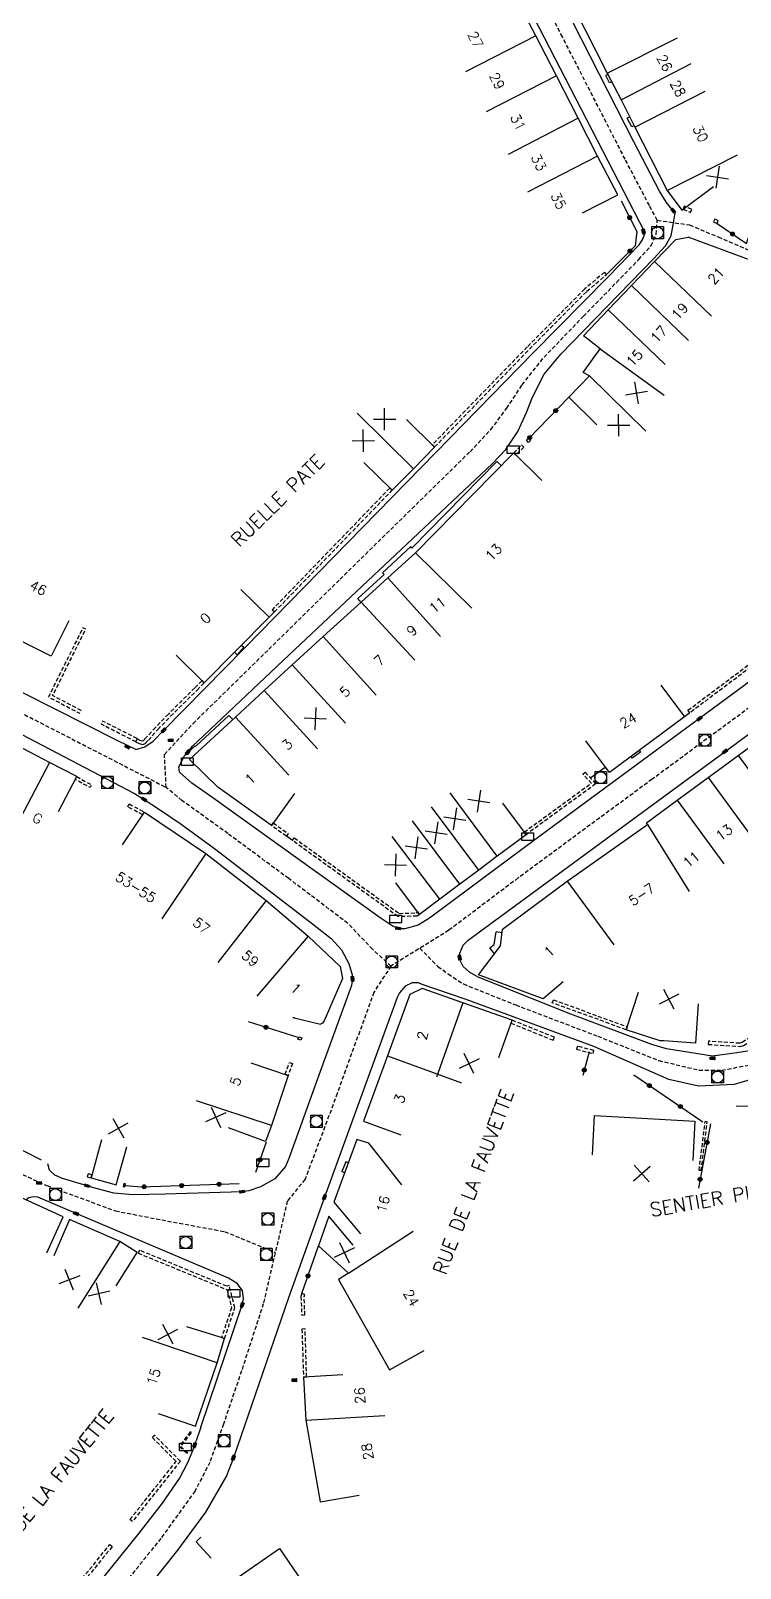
# Model space of a CAD drawing. Header units: millimetres. Extents: x 108000 to 119599, y 120002 to 124063.
# Drawn here: x 108331.4 to 108421.3, y 120667.6 to 120862.5 of the extents above; entities that cross this region are included whole.
import ezdxf
from ezdxf.enums import TextEntityAlignment as Align

# ---------------------------------------------------------------- set-up
doc = ezdxf.new("R2010")
doc.units = ezdxf.units.MM
doc.linetypes.add('DASHED', pattern=[0.75, 0.5, -0.25])
doc.layers.get('0').update_dxf_attribs({"linetype": 'CONTINUOUS'})
for name, color, linetype in [('W0001', 6, 'DASHED'), ('W0008', 7, 'CONTINUOUS'), ('W0100', 7, 'CONTINUOUS'), ('W0105', 7, 'CONTINUOUS'), ('W0112', 1, 'DASHED'), ('W0322', 7, 'CONTINUOUS'), ('W0400', 7, 'CONTINUOUS'), ('W0420', 7, 'CONTINUOUS'), ('W0984', 7, 'CONTINUOUS'), ('W0989', 7, 'CONTINUOUS'), ('W0991', 7, 'CONTINUOUS'), ('W1102', 7, 'CONTINUOUS'), ('W1471', 7, 'CONTINUOUS')]:
    doc.layers.add(name, color=color, linetype=linetype)
doc.styles.get("Standard").update_dxf_attribs({"font": 'romans.shx', "width": 0.85})

# ---------------------------------------------------------------- blocks, each defined once
blk = doc.blocks.new('T400')
for p, q in [((-0.15, 0.3), (0.15, 0.3)), ((-0.15, -0.25), (-0.15, 0.3)), ((-0.15, 0.15), (0.15, 0.15)), ((-0.15, 0), (0.15, 0)), ((0.15, 0.3), (0.15, -0.25)), ((-0.15, -0.15), (0.15, -0.15)), ((-0.15, -0.25), (-0.15, -0.3)), ((-0.15, -0.3), (0.15, -0.3)), ((0.15, -0.3), (0.15, -0.25))]:
    blk.add_line(p, q)
blk = doc.blocks.new('T420')
for p, q in [((0.75, 0.75), (-0.75, 0.75)), ((-0.75, 0.75), (-0.75, -0.75)), ((0.75, 0.75), (0.75, -0.75)), ((0.75, -0.75), (-0.75, -0.75))]:
    blk.add_line(p, q)
blk.add_ellipse((0, 0), major_axis=(-0.53, 0.53), ratio=1, start_param=3.926991, end_param=10.210176)
blk = doc.blocks.new('t991o')
at = {"color": 0, "linetype": 'Continuous'}
for p, q in [((-1, 1), (1, -1)), ((-1, -1), (1, 1))]:
    blk.add_line(p, q, dxfattribs=at)
blk = doc.blocks.new('T1471')
at = {"color": 0, "linetype": 'Continuous', "flags": 128}
blk.add_lwpolyline([(-0.75, -0.5), (-0.75, 0.5), (0.75, 0.5), (0.75, -0.5), (-0.75, -0.5)], dxfattribs=at)
blk = doc.blocks.new('t322o')
at = {"color": 0, "linetype": 'Continuous'}
for radius in [0.25, 0.15]:
    blk.add_circle((0, 0), radius, dxfattribs=at)

msp = doc.modelspace()

# ---------------------------------------------------------------- linework, layer by layer
at = {"layer": 'W0001'}
for points in [[(108377.03, 120743.98), (108374.69, 120746.12), (108371.56, 120749.4), (108364.08, 120755.07), (108356.37, 120760.78), (108350.56, 120764.97), (108348.56, 120766.63), (108348.34, 120770.8), (108351.96, 120774.73), (108361.56, 120784.14), (108370.58, 120793.02), (108380.73, 120803), (108387.04, 120809.19), (108389.67, 120811.99), (108391.68, 120814.69), (108393.63, 120817.66), (108396.42, 120821.16), (108401.38, 120826.33), (108405.59, 120830.65), (108408.4, 120833.54), (108409.99, 120835.31), (108410.61, 120836.72), (108410.75, 120838.54), (108409.75, 120840.39), (108406.68, 120846.26), (108398.74, 120861.76), (108389.49, 120879.76)], [(108410.75, 120838.54), (108414.85, 120837.93), (108418.45, 120836.42), (108425.2, 120833.53), (108434.57, 120830.15), (108445.96, 120825.99), (108457.26, 120821.95), (108462.97, 120819.96), (108464.15, 120819.51), (108465.72, 120818.75), (108468.01, 120816.75), (108469.88, 120811.79)], [(108434.53, 120785.69), (108410.1, 120767.66), (108393.14, 120755.15), (108384.36, 120748.52), (108377.03, 120743.98), (108374.84, 120740.65), (108370.23, 120727.84), (108366.15, 120716.95), (108363.9, 120714.2), (108360.86, 120701.18), (108358.1, 120692.67), (108355.81, 120685.93), (108354.09, 120681.07), (108352.21, 120677.45), (108347.89, 120671.44), (108339.51, 120661), (108333.63, 120653.75)], [(108282.02, 120749.95), (108288.32, 120740.92), (108291.74, 120737.79), (108298.81, 120733.53), (108308.85, 120727.71), (108322.21, 120721.38), (108333.44, 120716.15), (108342.14, 120712.95), (108348, 120711.8), (108355.95, 120710.33), (108362.38, 120707.69)], [(108380.69, 120746.25), (108382.97, 120743.92), (108384.29, 120742.99), (108386.2, 120741.71), (108392.83, 120739.05), (108403.21, 120735.1), (108410.95, 120732), (108416.03, 120730.8), (108418.91, 120730.8), (108422.38, 120731.41)]]:
    msp.add_lwpolyline(points, dxfattribs=at)
at = {"layer": 'W0001', "flags": 128}
msp.add_lwpolyline([(108195.14, 120857.01), (108222.34, 120837.2), (108243.99, 120822.35), (108256.2, 120814.61), (108265, 120809.64), (108269.9, 120807.1), (108293.36, 120795.03), (108327.68, 120777.37), (108348.56, 120766.63)], dxfattribs=at)
at = {"layer": 'W0008'}
for p, q in [((108350.25, 120768.55), (108351.82, 120767.17)), ((108352.94, 120685.54), (108352.36, 120683.82))]:
    msp.add_line(p, q, dxfattribs=at)
for points in [[(108344.71, 120771.45), (108345.87, 120771.76), (108346.89, 120772.51), (108348.23, 120773.86), (108358.55, 120784.35), (108382.69, 120809.1), (108395.03, 120821.71), (108404.52, 120831.36), (108408.45, 120835.4), (108408.93, 120836.13), (108409.12, 120836.71), (108409.02, 120837.09), (108408.95, 120837.45), (108408.55, 120838.24), (108394.46, 120865.58), (108386.07, 120881.8), (108377.31, 120898.7), (108372.24, 120908.32), (108364.5, 120923.27)], [(108350.25, 120768.55), (108350.15, 120769.26), (108350.88, 120770.65), (108351.29, 120771.1), (108351.87, 120771.85), (108352.56, 120772.48), (108364.13, 120783.42), (108380.45, 120798.81), (108389.87, 120807.67), (108391.59, 120809.47), (108393.1, 120811.76), (108394.19, 120814.17), (108394.95, 120816.12), (108396.43, 120819), (108398.56, 120821.56), (108410.3, 120833.69), (108411.81, 120835.3), (108412.5, 120836.57), (108412.78, 120837.94), (108413.02, 120839.45), (108412.78, 120839.73), (108411.93, 120840.79), (108411.03, 120842.21), (108407.8, 120848.46), (108397.87, 120867.99)], [(108472.26, 120816.92), (108454.09, 120803.42), (108434.7, 120789.12), (108416.09, 120775.35), (108395.26, 120759.97), (108381.91, 120750.06), (108380.46, 120749.16), (108378.8, 120748.7), (108378.21, 120748.72), (108377.93, 120748.77), (108377.3, 120749), (108375.66, 120750.11), (108364.95, 120757.79), (108354.45, 120765.3), (108351.82, 120767.17)], [(108423.29, 120733.35), (108420.85, 120733), (108417.73, 120732.55), (108411.92, 120733.48), (108410.08, 120734.02), (108399.8, 120737.89), (108388.08, 120742.58), (108386.96, 120743.21), (108386.15, 120743.94), (108385.77, 120744.68), (108385.73, 120745.05), (108385.74, 120745.63), (108386.17, 120746.63), (108386.81, 120747.28), (108408.89, 120763.5), (108419.34, 120771.2), (108435.07, 120782.78)], [(108344.53, 120765.85), (108345.76, 120765.1), (108347.71, 120763.83), (108350.47, 120761.98), (108354.67, 120758.88), (108367.08, 120749.34), (108369.44, 120747.47), (108370.75, 120746.03), (108371.7, 120744.3), (108372.1, 120742.87), (108372.14, 120742.36), (108372.01, 120741.52), (108367.91, 120730.15), (108364.11, 120719.59), (108363.68, 120718.59), (108362.33, 120717.01), (108360.52, 120716), (108359.04, 120715.48), (108358.17, 120715.38), (108348.41, 120715.05), (108344.35, 120714.99), (108341.93, 120715.21), (108339.22, 120715.91), (108338.53, 120716.13), (108335.44, 120717.05), (108334.45, 120717.46), (108333.79, 120718.12), (108333.57, 120718.93)], [(108425.46, 120730.45), (108420.5, 120728.96), (108415.99, 120728.76), (108412.2, 120729.61), (108402.74, 120733.78), (108386.55, 120739.76), (108380.99, 120741.65), (108380.51, 120741.84), (108379.7, 120741.84), (108378.84, 120741.45), (108378.1, 120740.59), (108377.8, 120740), (108373.34, 120727.7), (108368.61, 120714.68), (108364.03, 120701.91), (108357.08, 120681.64), (108356.19, 120679.35), (108353.55, 120674.75), (108349.99, 120669.94), (108343.22, 120661.46), (108335.55, 120652.02)], [(108352.94, 120685.54), (108358.18, 120701.03), (108358.37, 120701.79), (108358.24, 120702.85), (108357.55, 120703.75), (108356.44, 120704.42), (108337.15, 120712.6), (108332.3, 120714.68), (108331.72, 120714.73), (108331.17, 120714.6), (108330.8, 120714.32)], [(108331.66, 120655.4), (108339.34, 120664.9), (108345.14, 120672.09), (108348.09, 120675.89), (108350.25, 120679.04), (108351.34, 120681.15), (108351.99, 120682.72), (108352.16, 120683.26), (108352.36, 120683.82)]]:
    msp.add_lwpolyline(points, dxfattribs=at)
at = {"layer": 'W0008', "flags": 128}
for points in [[(108344.71, 120771.44), (108342.43, 120772.53), (108330.5, 120778.59), (108303.54, 120792.21), (108282.76, 120802.83), (108270.03, 120809.27)], [(108302.49, 120787.88), (108344.53, 120765.85)]]:
    msp.add_lwpolyline(points, dxfattribs=at)
at = {"layer": 'W0100'}
for points in [[(108401.3, 120839.45), (108405.74, 120841.74), (108403.2, 120846.66), (108400.74, 120851.45), (108398, 120856.82), (108395.37, 120861.92), (108392.51, 120867.39), (108390.21, 120871.82), (108386.76, 120878.48), (108383.6, 120884.7), (108379.15, 120882.43)], [(108404.61, 120867.83), (108400.15, 120865.57), (108404.4, 120857.16), (108406.17, 120853.78), (108407.93, 120850.34), (108411.99, 120842.31), (108413.85, 120839.81), (108417.87, 120842.79)], [(108403.12, 120812.61), (108399.55, 120816.11), (108402.18, 120818.79), (108401.37, 120819.23), (108403.53, 120822.21), (108401.39, 120823.87), (108404.53, 120827.16), (108407.5, 120830.24), (108410.4, 120833.28), (108413.09, 120836.07), (108414.65, 120836.38)], [(108426.76, 120826.6), (108428.48, 120831.3), (108421.49, 120833.85), (108414.65, 120836.37)], [(108373.6, 120807.81), (108377.16, 120804.29), (108379.86, 120807.03), (108382.56, 120809.78), (108378.99, 120813.28)], [(108396.14, 120805.53), (108392.57, 120809.03), (108389.91, 120806.32), (108380.13, 120796.37), (108376.61, 120793.2), (108373.26, 120790.11), (108368.45, 120785.74), (108364.51, 120782.15), (108360.96, 120778.9), (108357.32, 120775.54), (108351.53, 120770.15), (108355.1, 120766.68)], [(108409.53, 120761.93), (108409.37, 120762.15), (108413.28, 120765.02), (108417.19, 120767.89), (108421.01, 120770.69), (108428.21, 120776.01), (108435.85, 120781.61), (108439.62, 120784.37), (108443.38, 120787.13), (108447.13, 120789.9), (108451.2, 120792.88), (108453.84, 120794.82), (108456.8, 120790.79)], [(108349.82, 120783.4), (108353.38, 120779.89), (108361.58, 120788.21), (108358.02, 120791.72)], [(108411.22, 120779.59), (108414.2, 120775.57), (108404.7, 120768.52), (108401.72, 120772.53)], [(108364.79, 120765.85), (108361.88, 120761.79), (108355.1, 120766.66)], [(108391.15, 120764.65), (108394.14, 120760.64), (108390.49, 120757.93), (108388.14, 120756.16), (108385.73, 120754.37), (108383.21, 120752.45), (108380.64, 120750.54), (108377.66, 120754.55)], [(108343.02, 120759.35), (108345.81, 120763.5), (108353.59, 120758.26), (108361.23, 120752.31), (108366.53, 120747.76), (108370.61, 120743.91), (108370.9, 120742.39), (108368.57, 120737.06), (108368.35, 120736.75), (108368.11, 120736.6)], [(108398.84, 120741.99), (108396.32, 120739.83), (108388.11, 120742.87), (108390.88, 120746.53), (108391.15, 120748.68), (108399.33, 120754.73), (108409.53, 120761.93)], [(108390.7, 120732.41), (108392.37, 120737.12), (108386.13, 120739.33), (108380.98, 120741.12), (108379.4, 120740.39), (108376.57, 120732.59), (108373.56, 120724.32), (108378.26, 120722.61)], [(108415.94, 120739.21), (108415.6, 120734.22), (108411.59, 120734.5), (108411.14, 120734.49), (108406.82, 120735.91), (108408.39, 120740.66)], [(108364.79, 120737.44), (108364.58, 120737.48), (108368.11, 120736.6)], [(108359.26, 120731.7), (108364.01, 120730.13), (108361.9, 120723.76), (108361.14, 120721.73), (108356.46, 120723.47)], [(108402.53, 120720.04), (108402.82, 120725.03), (108415.53, 120724.31), (108415.25, 120719.32)], [(108340.37, 120721.94), (108339.04, 120717.12), (108342.23, 120716.24), (108343.56, 120721.06)], [(108378.42, 120716.24), (108374.23, 120721.54), (108372.72, 120721.99), (108369.78, 120714.06), (108373.16, 120710.02)], [(108333.45, 120707.65), (108335.51, 120712.2), (108329.12, 120715.09), (108327.06, 120710.54)], [(108342.23, 120703.45), (108344.9, 120707.67), (108342.69, 120709.07), (108336.31, 120711.86), (108334.31, 120707.27)], [(108372.25, 120708.62), (108369.15, 120712.29), (108367.83, 120708.52), (108371.63, 120705.07), (108370.37, 120704.24), (108376.85, 120692.78), (108381.21, 120695.24)], [(108347.54, 120687.25), (108352.27, 120685.64), (108355.01, 120693.7), (108355.96, 120696.79), (108351.18, 120698.25)], [(108370.93, 120692.16), (108365.94, 120691.88), (108366.25, 120686.43), (108368.05, 120676.06), (108372.98, 120676.92)], [(108345.96, 120652.2), (108342.78, 120656.05), (108345.69, 120658.46), (108351.24, 120661.93), (108357.56, 120666.45), (108362.91, 120670.15), (108365.75, 120666.03)]]:
    msp.add_lwpolyline(points, dxfattribs=at)
at = {"layer": 'W0100', "flags": 128}
for points in [[(108336.24, 120787.75), (108334.01, 120783.27), (108322.29, 120789.12), (108320.14, 120790.2), (108322.38, 120794.67)], [(108334.92, 120763.56), (108337.22, 120768), (108333.76, 120769.8), (108331.38, 120771.04), (108328.72, 120772.45), (108326.16, 120773.81), (108321.44, 120776.32), (108317.67, 120778.27), (108315.11, 120774.03)]]:
    msp.add_lwpolyline(points, dxfattribs=at)
at = {"layer": 'W0105'}
for p, q in [((108404.48, 120857.01), (108404.24, 120856.89)), ((108404.71, 120855.96), (108404.24, 120856.89)), ((108404.96, 120856.09), (108404.71, 120855.96)), ((108407.27, 120851.63), (108406.95, 120851.46)), ((108407.53, 120850.37), (108406.95, 120851.46)), ((108407.83, 120850.54), (108407.53, 120850.37)), ((108390.99, 120807.42), (108390.43, 120807.96)), ((108373.25, 120790.09), (108372.82, 120790.57)), ((108361.59, 120788.22), (108362.28, 120788.88)), ((108358.41, 120784.4), (108357.54, 120783.45)), ((108358.1, 120784.68), (108358.41, 120784.4)), ((108357.2, 120783.76), (108357.54, 120783.45)), ((108356.98, 120775.23), (108356.5, 120775.74)), ((108414.88, 120776.09), (108414.2, 120775.57)), ((108407.42, 120770.54), (108407.58, 120770.32)), ((108408.61, 120771.09), (108407.58, 120770.32)), ((108408.45, 120771.31), (108408.61, 120771.09)), ((108404.16, 120769.14), (108402.32, 120767.83)), ((108364.55, 120759.9), (108363.78, 120760.46)), ((108391.09, 120748.2), (108390.35, 120748.31)), ((108390.13, 120745.54), (108389.56, 120746.31)), ((108371.29, 120719.18), (108370.8, 120717.93)), ((108371.16, 120717.79), (108370.8, 120717.93)), ((108371.63, 120719.05), (108371.29, 120719.18))]:
    msp.add_line(p, q, dxfattribs=at)
for points in [[(108390.43, 120807.96), (108379.66, 120796.95), (108379.53, 120797.15), (108375.97, 120793.84), (108376.16, 120793.61), (108372.82, 120790.57)], [(108350.87, 120770.66), (108352.21, 120771.92), (108352.31, 120771.85), (108356.5, 120775.74)], [(108389.56, 120746.31), (108390.11, 120746.71), (108390.35, 120748.31)], [(108352.95, 120671.57), (108352.36, 120670.99), (108354.26, 120668.93)]]:
    msp.add_lwpolyline(points, dxfattribs=at)
at = {"layer": 'W0112'}
for p, q in [((108414.03, 120839.93), (108414.95, 120839.53)), ((108414.95, 120839.53), (108415.11, 120839.9)), ((108417.88, 120838.32), (108418.32, 120838.12)), ((108418.32, 120838.12), (108418.48, 120838.48)), ((108401.84, 120829.53), (108404.33, 120831.63)), ((108392.57, 120809.03), (108393.56, 120810.05)), ((108393.56, 120810.05), (108393.85, 120809.77)), ((108394.18, 120810.66), (108394.43, 120810.9)), ((108394.43, 120810.9), (108394.71, 120810.61)), ((108362.28, 120788.88), (108377.16, 120804.29)), ((108377.16, 120804.29), (108376.87, 120804.57)), ((108425.61, 120784.14), (108414.88, 120776.09)), ((108352.47, 120778.96), (108353.38, 120779.89)), ((108414.88, 120776.09), (108414.64, 120776.41)), ((108402.95, 120767.08), (108394.14, 120760.64)), ((108343.87, 120764.53), (108345.81, 120763.5)), ((108361.88, 120761.79), (108362.11, 120762.12)), ((108363.78, 120760.46), (108361.88, 120761.79)), ((108377.93, 120750.25), (108364.55, 120759.9)), ((108397.46, 120739.32), (108397.6, 120739.7)), ((108406.82, 120735.91), (108397.46, 120739.32)), ((108392.37, 120737.12), (108392.22, 120736.75)), ((108397.72, 120734.96), (108392.37, 120737.12)), ((108365.63, 120734.58), (108365.25, 120734.72)), ((108365.74, 120734.89), (108365.63, 120734.58)), ((108400.63, 120733.83), (108400.53, 120733.45)), ((108402.74, 120733.28), (108400.63, 120733.83)), ((108364.57, 120731.65), (108364.01, 120730.13)), ((108364.01, 120730.13), (108363.63, 120730.27)), ((108416.31, 120718.05), (108417.08, 120724.24)), ((108417.08, 120724.24), (108416.82, 120724.26)), ((108338.56, 120717.26), (108339.04, 120717.13)), ((108339.04, 120717.13), (108339.14, 120717.51)), ((108343.1, 120716.06), (108343.3, 120716)), ((108343.3, 120716), (108343.41, 120716.39)), ((108356.23, 120703.4), (108345.16, 120707.97)), ((108365.74, 120702.47), (108365.63, 120702.09)), ((108365.63, 120702.09), (108365.72, 120699.75)), ((108365.75, 120697.96), (108365.94, 120691.88)), ((108365.94, 120691.88), (108366.34, 120691.9)), ((108351.71, 120684.84), (108351.6, 120684.93)), ((108347.07, 120684.51), (108346.79, 120684.23)), ((108349.81, 120681.19), (108346.79, 120684.23)), ((108350.35, 120681.22), (108347.07, 120684.51)), ((108350.35, 120681.22), (108344.27, 120673.57)), ((108341.72, 120670.39), (108336.33, 120663.76))]:
    msp.add_line(p, q, dxfattribs=at)
for points in [[(108415.11, 120839.9), (108414.18, 120840.3), (108414.03, 120839.93)], [(108418.48, 120838.48), (108418.04, 120838.68), (108417.88, 120838.32)], [(108404.33, 120831.63), (108404.07, 120831.93), (108401.57, 120829.82), (108394.28, 120822.47)], [(108382.56, 120809.79), (108394.57, 120822.19), (108401.84, 120829.53)], [(108394.28, 120822.47), (108382.27, 120810.07), (108382.56, 120809.79)], [(108393.85, 120809.77), (108392.85, 120808.75), (108392.57, 120809.03)], [(108394.71, 120810.61), (108394.46, 120810.37), (108394.18, 120810.66)], [(108376.87, 120804.57), (108361.99, 120789.16), (108362.28, 120788.88)], [(108414.64, 120776.41), (108425.37, 120784.46), (108425.61, 120784.14)], [(108353.38, 120779.89), (108353.1, 120780.17), (108352.18, 120779.25), (108348.83, 120775.93), (108347.22, 120774.24), (108346, 120772.9), (108345.66, 120772.54), (108345.57, 120772.51), (108345.28, 120772.58)], [(108344.69, 120772.42), (108345.14, 120772.2), (108345.6, 120772.09), (108345.88, 120772.2), (108346.3, 120772.63), (108347.51, 120773.97), (108349.11, 120775.65), (108352.47, 120778.96)], [(108345.28, 120772.58), (108344.87, 120772.78), (108344.69, 120772.42)], [(108402.41, 120767.12), (108401.34, 120768.3), (108401.63, 120768.57)], [(108401.63, 120768.57), (108402.72, 120767.37), (108402.95, 120767.08)], [(108394.14, 120760.64), (108393.9, 120760.96), (108402.38, 120767.16), (108402.41, 120767.12)], [(108345.59, 120763.16), (108343.68, 120764.18), (108343.87, 120764.53)], [(108362.11, 120762.12), (108364.01, 120760.79), (108363.78, 120760.46)], [(108364.55, 120759.9), (108364.78, 120760.22), (108378.06, 120750.66), (108380.2, 120750.72)], [(108380.2, 120750.72), (108380.42, 120750.87), (108380.64, 120750.54)], [(108380.64, 120750.54), (108380.33, 120750.32), (108377.93, 120750.25)], [(108431.89, 120740.95), (108431.63, 120741.26), (108430.06, 120739.96), (108421.5, 120734.28), (108421.2, 120734.19)], [(108397.6, 120739.7), (108406.96, 120736.29), (108406.82, 120735.91)], [(108417.21, 120734.06), (108421.24, 120733.79), (108421.67, 120733.91), (108430.3, 120739.63)], [(108392.22, 120736.75), (108397.57, 120734.58), (108397.72, 120734.96)], [(108365.25, 120734.72), (108365.37, 120735.03), (108365.74, 120734.89)], [(108400.53, 120733.45), (108402.63, 120732.89), (108402.74, 120733.28)], [(108421.2, 120734.19), (108417.24, 120734.46), (108417.21, 120734.06)], [(108363.63, 120730.27), (108364.19, 120731.78), (108364.57, 120731.65)], [(108416.31, 120718.05), (108416.05, 120718.07), (108416.82, 120724.26)], [(108339.14, 120717.51), (108338.67, 120717.64), (108338.56, 120717.26)], [(108343.41, 120716.39), (108343.21, 120716.44), (108343.1, 120716.06)], [(108345.16, 120707.97), (108345.01, 120707.6), (108356.19, 120702.99), (108356.26, 120703), (108356.84, 120700.67)], [(108355.96, 120696.78), (108357.25, 120700.65), (108356.55, 120703.47), (108356.23, 120703.4)], [(108366.04, 120702.04), (108366.12, 120702.37), (108365.74, 120702.47)], [(108356.84, 120700.67), (108355.58, 120696.91), (108355.96, 120696.78)], [(108365.72, 120699.75), (108366.12, 120699.76), (108366.04, 120702.04)], [(108366.34, 120691.9), (108366.15, 120697.98), (108365.75, 120697.96)], [(108351.6, 120684.93), (108350.21, 120683.08), (108351.21, 120682.18)], [(108351.71, 120684.84), (108350.4, 120683.1), (108351.3, 120682.28), (108351.21, 120682.18)], [(108344.27, 120673.57), (108343.96, 120673.82), (108349.81, 120681.19)], [(108336.02, 120664.01), (108341.41, 120670.64), (108341.72, 120670.39)]]:
    msp.add_lwpolyline(points, dxfattribs=at)
at = {"layer": 'W0112', "flags": 128}
msp.add_lwpolyline([(108338.37, 120786.69), (108338.01, 120786.87), (108333.65, 120778.1), (108337.59, 120776.04), (108337.77, 120776.39), (108334.18, 120778.27)], close=True, dxfattribs=at)
for points in [[(108344.88, 120772.81), (108340.49, 120775.04), (108340.31, 120774.68), (108344.71, 120772.45)], [(108337.22, 120768), (108339.11, 120766.95), (108338.92, 120766.6), (108337.04, 120767.64)]]:
    msp.add_lwpolyline(points, dxfattribs=at)
at = {"layer": 'W0322'}
for p, q in [((108399.55, 120816.11), (108394.5, 120810.87)), ((108358.92, 120736.95), (108365.36, 120734.91)), ((108302.84, 120734.89), (108332.71, 120719.4)), ((108402.14, 120733.09), (108401.31, 120730.1)), ((108407.8, 120730.18), (108416.52, 120724.25)), ((108417.5, 120723.97), (108415.97, 120715.82)), ((108361.2, 120721.67), (108359.89, 120717.81)), ((108365.74, 120702.46), (108367.83, 120708.52))]:
    msp.add_line(p, q, dxfattribs=at)
for points in [[(108406.16, 120840.98), (108408.17, 120837.1), (108407.96, 120835.28), (108404.33, 120831.63)], [(108418.32, 120838.12), (108422.04, 120835.58), (108422.54, 120837.05)], [(108437.16, 120728.77), (108434.89, 120726.37), (108420.73, 120726.18)], [(108343.4, 120716.17), (108345.38, 120715.99), (108357.81, 120716.42)]]:
    msp.add_lwpolyline(points, dxfattribs=at)
at = {"layer": 'W1102'}
for p, q in [((108395.37, 120861.92), (108386.48, 120857.35)), ((108404.4, 120857.16), (108413.33, 120861.67)), ((108406.17, 120853.78), (108415.03, 120858.4)), ((108398, 120856.82), (108389.09, 120852.27)), ((108407.93, 120850.34), (108416.83, 120854.91)), ((108400.74, 120851.45), (108391.85, 120846.87)), ((108403.2, 120846.66), (108394.32, 120842.08)), ((108411.99, 120842.31), (108420.92, 120846.83)), ((108410.4, 120833.28), (108417.64, 120826.38)), ((108407.5, 120830.24), (108414.7, 120823.3)), ((108404.53, 120827.16), (108411.77, 120820.26)), ((108403.53, 120822.21), (108411.64, 120816.37)), ((108402.18, 120818.79), (108409.32, 120811.79)), ((108379.86, 120807.03), (108372.75, 120814.06)), ((108380.13, 120796.37), (108387.26, 120789.36)), ((108376.61, 120793.2), (108383.3, 120785.76)), ((108373.26, 120790.11), (108380.04, 120782.76)), ((108368.45, 120785.74), (108375.17, 120778.34)), ((108364.51, 120782.15), (108371.25, 120774.76)), ((108360.96, 120778.9), (108367.71, 120771.52)), ((108357.32, 120775.54), (108364.1, 120768.19)), ((108421.01, 120770.69), (108426.92, 120762.63)), ((108417.19, 120767.89), (108423.1, 120759.82)), ((108390.49, 120757.93), (108384.53, 120765.95)), ((108413.28, 120765.02), (108419.19, 120756.96)), ((108388.14, 120756.16), (108382.15, 120764.17)), ((108385.73, 120754.37), (108379.75, 120762.38)), ((108409.53, 120761.93), (108414.78, 120753.42)), ((108383.21, 120752.45), (108377.16, 120760.41)), ((108353.59, 120758.26), (108348.01, 120749.96)), ((108399.33, 120754.73), (108405.27, 120746.69)), ((108361.23, 120752.31), (108355.09, 120744.42)), ((108366.53, 120747.76), (108360.02, 120740.17)), ((108386.13, 120739.33), (108382.79, 120729.9)), ((108376.57, 120732.59), (108385.97, 120729.18)), ((108361.9, 120723.76), (108352.4, 120726.91)), ((108371.63, 120705.07), (108379.82, 120710.39)), ((108342.69, 120709.07), (108337.35, 120700.62)), ((108355.01, 120693.7), (108345.54, 120696.91)), ((108366.25, 120686.43), (108376.23, 120686.99))]:
    msp.add_line(p, q, dxfattribs=at)
at = {"layer": 'W1102', "flags": 128}
msp.add_lwpolyline([(108333.76, 120769.8), (108329.14, 120760.93)], dxfattribs=at)

# ---------------------------------------------------------------- block references
at = {"layer": 'W0322'}
for p, rotation in [((108407.26, 120838.87), 297.3450626148903), ((108420.28, 120836.78), 325.727852493737), ((108407.3, 120834.62), 225.1728123823201), ((108397.9, 120814.4), 226.0576840735041), ((108394.61, 120810.98), 226.0576840735041), ((108361.18, 120736.23), 342.4714857114977), ((108401.5, 120730.8), 254.5035527497799), ((108409.76, 120728.84), 325.8233137069778), ((108413.69, 120726.18), 325.8233137069778), ((108417.06, 120721.63), 259.3348796581082), ((108360.44, 120719.42), 251.2228407837536), ((108345.77, 120716), 1.994500318987608), ((108350.52, 120716.16), 1.994500318987608), ((108355.26, 120716.33), 1.994500318987608), ((108416.18, 120716.96), 259.3348796581082), ((108366.52, 120704.71), 70.9881970178176)]:
    msp.add_blockref('t322o', p, dxfattribs=dict(at, rotation=rotation))
at = {"layer": 'W0400'}
for p, rotation in [((108412.78, 120839.73), 220.7344055175781), ((108409.02, 120837.09), 14.23030090309383), ((108416.09, 120775.35), 306.5085601806641), ((108348.23, 120773.86), 315.3186111448377), ((108349.13, 120772.58), 90), ((108343.64, 120771.78), 64.47966309476848), ((108351.29, 120771.1), 138.076156616211), ((108419.34, 120771.2), 126.4054527282715), ((108345.76, 120765.1), 58.57531738281256), ((108377.93, 120748.77), 260.4213714599609), ((108385.73, 120745.05), 187.4648284912109), ((108372.14, 120742.36), 4.169036865234359), ((108417.77, 120732.27), 90), ((108332.48, 120716.47), 90), ((108338.53, 120716.13), 252.3606567382812), ((108358.17, 120715.38), 277.1920928955078), ((108368.61, 120714.68), 160.0331726071307), ((108337.15, 120712.6), 67.00708007757662), ((108358.18, 120701.03), 341.3302307126596), ((108364.8, 120691.49), 90), ((108352.16, 120683.26), 342.2633132939293), ((108357.08, 120681.64), 161.0593261726379)]:
    msp.add_blockref('T400', p, dxfattribs=dict(at, rotation=rotation))
at = {"layer": 'W0420'}
for p in [(108410.78, 120836.93), (108416.78, 120772.6), (108403.59, 120767.87), (108341.11, 120767.26), (108345.83, 120766.57), (108345.85, 120766.56), (108377.12, 120744.5), (108418.39, 120729.92), (108367.57, 120724.29), (108334.54, 120715.02), (108361.43, 120711.89), (108351.04, 120708.94), (108361.25, 120707.42), (108355.87, 120683.79)]:
    msp.add_blockref('T420', p, dxfattribs=at)
at = {"layer": 'W0991'}
for p, rotation in [((108418.38, 120843.98), 306.5028197987962), ((108408.13, 120816.63), 54.20032212288754), ((108376.21, 120813.31), 45.57358756408312), ((108405.86, 120812.55), 45.57151633969121), ((108373.53, 120810.59), 45.33704846162884), ((108367.46, 120775.36), 222.4288722244601), ((108388.14, 120764.9), 216.6346263188424), ((108385.12, 120762.65), 216.8036300733919), ((108382.75, 120760.88), 216.7354006781164), ((108380.24, 120758.98), 217.2748122963949), ((108377.6, 120756.81), 313.033709177702), ((108412.24, 120739.77), 161.7510643484958), ((108386.92, 120731.62), 160.5023157356334), ((108354.84, 120724.81), 249.5614579531396), ((108342.5, 120723.43), 344.5139407235109), ((108408.78, 120717.68), 356.7668611313642), ((108371.12, 120707.65), 250.7852542804189), ((108336.29, 120704.21), 156.4154679630128), ((108340.05, 120702.46), 147.6592380477999), ((108348.79, 120697.29), 72.94032039383465)]:
    msp.add_blockref('t991o', p, dxfattribs=dict(at, rotation=rotation))
at = {"layer": 'W1471'}
for p in [(108392.5, 120809.44), (108351.23, 120769.9), (108394.33, 120760.38), (108377.62, 120749.95), (108360.79, 120719.04), (108357.15, 120702.5), (108350.99, 120683.02)]:
    msp.add_blockref('T1471', p, dxfattribs=at)

# ---------------------------------------------------------------- texts
at = {"layer": 'W0984'}
msp.add_text('3', height=1.25, rotation=69.8213, dxfattribs=at).set_placement((108378.13, 120727.17), align=Align.MIDDLE)
at = {"layer": 'W0989'}
for s, rotation, p in [('RUELLE PATE', 44.5352, (108362.68, 120803.01)), ('RUE DE LA FAUVETTE', 69.4285, (108387.48, 120716.64)), ('SENTIER PLANTIS JACQUETTE', 9.9588, (108426.4, 120715.87)), ('RUE DE LA FAUVETTE', 51.2408, (108333.59, 120677.77))]:
    msp.add_text(s, height=1.75, rotation=rotation, dxfattribs=at).set_placement(p, align=Align.MIDDLE)
at = {"layer": 'W0991'}
for s, rotation, p in [('27', 297.6624, (108387.74, 120861.41)), ('26', 297.5284, (108411.69, 120858.46)), ('29', 297.2363, (108390.46, 120856.17)), ('28', 297.2033, (108413.38, 120855.23)), ('31', 297.0356, (108393.13, 120850.95)), ('30', 296.8424, (108416.23, 120849.5)), ('33', 297.2552, (108395.75, 120845.85)), ('35', 297.2985, (108398.25, 120840.99)), ('21', 47.2368, (108418.2, 120831.49)), ('19', 46.4004, (108413.61, 120826.99)), ('17', 46.0322, (108410.95, 120824.08)), ('15', 46.3529, (108407.87, 120821.07)), ('13', 45.5099, (108390.02, 120796.44)), ('46', 333.5258, (108332.35, 120791.92)), ('11', 37.7541, (108382.91, 120789.76)), ('0', 42.7353, (108353.53, 120788.07)), ('9', 42.6963, (108379.68, 120786.51)), ('7', 42.2327, (108375.56, 120782.74)), ('5', 42.3402, (108371.2, 120778.77)), ('24', 30.1927, (108407.07, 120775.12)), ('3', 42.7353, (108363.89, 120772.08)), ('1', 42.9676, (108359.19, 120767.72)), ('G', 331.9789, (108332.25, 120762.71)), ('13', 36.2638, (108419.21, 120760.92)), ('11', 38.461, (108415.07, 120757.5)), ('53-55', 327.3284, (108344.72, 120753.97)), ('5-7', 35.2584, (108408.77, 120753.06)), ('57', 322.0959, (108353.02, 120749.1)), ('59', 319.3439, (108359.22, 120744.94)), ('1', 40.8119, (108397.07, 120745.83)), ('1', 318.4829, (108364.99, 120741.15)), ('2', 77.3183, (108381.01, 120735.17)), ('5', 69.7455, (108357.35, 120729.38)), ('16', 75.2318, (108376.03, 120713.8)), ('24', 299.5014, (108379.6, 120701.91)), ('15', 71.2224, (108346.96, 120691.92)), ('26', 93.1834, (108373.08, 120689.54)), ('28', 99.8952, (108374.05, 120682.45))]:
    msp.add_text(s, height=1.25, rotation=rotation, dxfattribs=at).set_placement(p, align=Align.MIDDLE)

doc.saveas('drawing.dxf')
